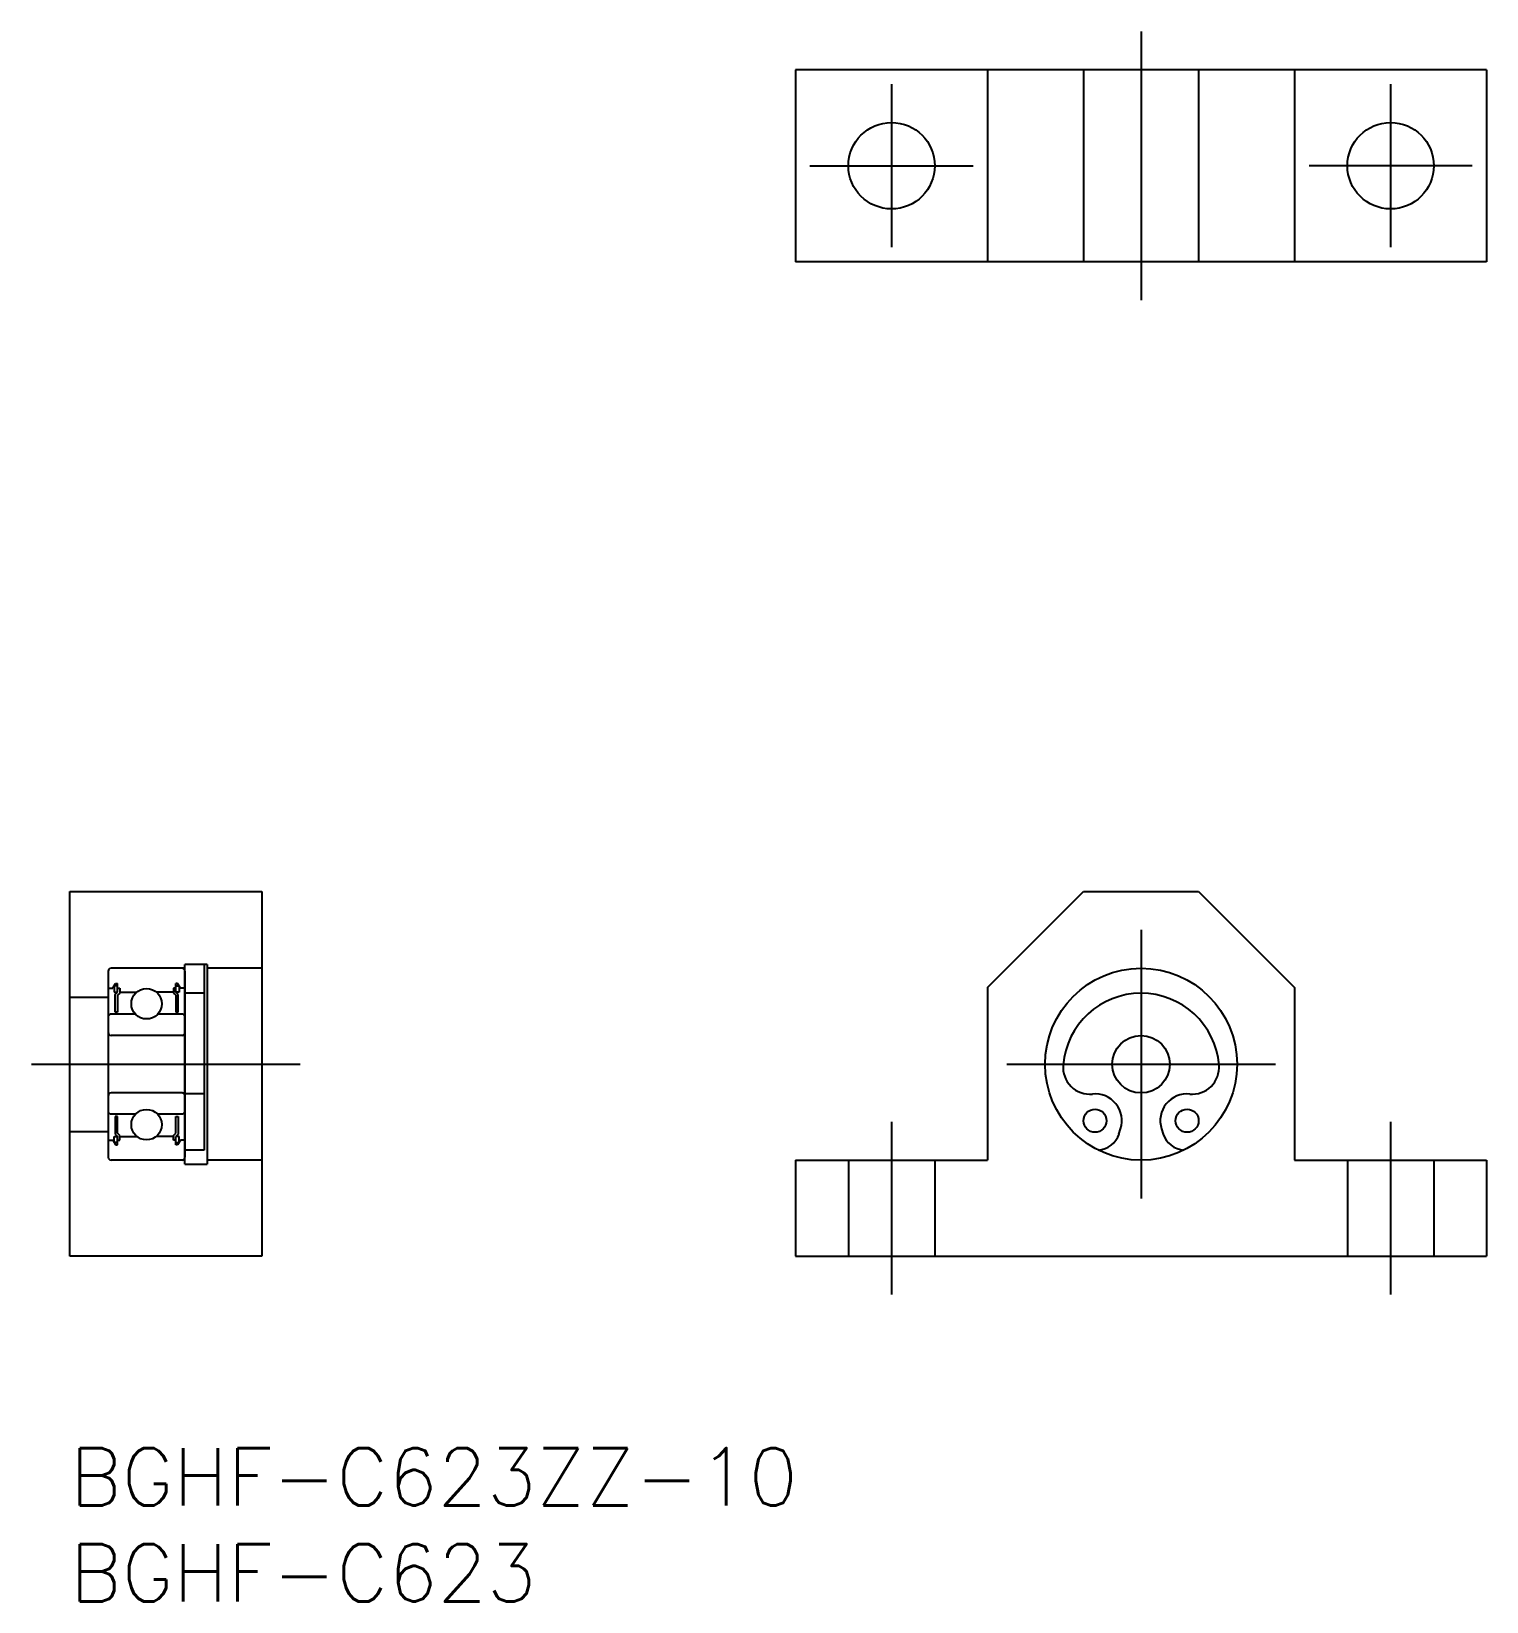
# Model space of a CAD drawing. Extents: x -2 to 73.8, y -8 to 73.8.
import ezdxf

# ---------------------------------------------------------------- set-up
doc = ezdxf.new("R2010")
doc.units = 0
doc.header["$LTSCALE"] = 0.5
doc.linetypes.add('CENTER', pattern=[50.8, 31.75, -6.35, 6.35, -6.35])
doc.linetypes.add('DASHED', pattern=[19.05, 12.7, -6.35])
for name, color, linetype in [('MSM_CENTER', 1, 'CENTER'), ('MSM_CONTINUOUS', 7, 'CONTINUOUS'), ('MSM_DASHED', 4, 'DASHED'), ('MSM_PART_NUMBER', 7, 'CONTINUOUS')]:
    doc.layers.add(name, color=color, linetype=linetype)
doc.styles.get("Standard").update_dxf_attribs({"font": 'txt.shx', "height": 1, "bigfont": 'bigfont.shx'})

msp = doc.modelspace()

# ---------------------------------------------------------------- linework, layer by layer
at = {"layer": 'MSM_CENTER'}
for p, q in [((55.809, 73.813), (55.809, 59.813)), ((42.809, 71.063), (42.809, 62.563)), ((68.809, 71.063), (68.809, 62.563)), ((38.559, 66.813), (47.059, 66.813)), ((73.059, 66.813), (64.559, 66.813)), ((55.809, 27), (55.809, 13)), ((-2, 20), (12, 20)), ((48.809, 20), (62.809, 20)), ((42.809, 17), (42.809, 8)), ((68.809, 17), (68.809, 8))]:
    msp.add_line(p, q, dxfattribs=at)
at = {"layer": 'MSM_CONTINUOUS'}
for p, q in [((73.809, 71.813), (37.809, 71.813)), ((37.809, 71.813), (37.809, 61.813)), ((47.809, 71.813), (47.809, 61.813)), ((52.809, 71.813), (52.809, 61.813)), ((58.809, 71.813), (58.809, 61.813)), ((63.809, 71.813), (63.809, 61.813)), ((73.809, 71.813), (73.809, 61.813)), ((73.809, 61.813), (37.809, 61.813)), ((0, 10), (0, 29)), ((0, 29), (10, 29)), ((10, 29), (10, 10)), ((47.809, 24), (52.809, 29)), ((52.809, 29), (58.809, 29)), ((58.809, 29), (63.809, 24)), ((2, 24.85), (2, 15.15)), ((6, 25), (2.15, 25)), ((6, 14.8), (6, 25.2)), ((7.15, 25.2), (6, 25.2)), ((6, 24.85), (6, 15.15)), ((7, 25.2, -0.5), (7, 15.524, -0.5)), ((7.15, 25.2, -0.5), (7.15, 14.8, -0.5)), ((10, 25), (7.15, 25)), ((2, 23.99), (2.03, 23.96)), ((2.03, 23.96), (2.241, 23.96)), ((2.241, 23.96), (2.381, 24.201)), ((2.483, 24.081), (2.311, 24.081)), ((2.311, 24.081), (2.311, 23.76)), ((2.311, 23.76), (2.483, 23.76)), ((2.362, 23.639), (2.483, 23.76)), ((2.381, 24.201), (2.483, 24.201)), ((2.483, 23.76), (2.483, 24.201)), ((2.483, 23.96), (2.603, 23.96)), ((2.603, 23.96), (2.603, 23.71)), ((2.603, 23.79), (2.633, 23.76)), ((2.633, 23.76), (3.492, 23.76)), ((5.367, 23.76), (4.508, 23.76)), ((5.397, 23.79), (5.367, 23.76)), ((5.518, 23.96), (5.397, 23.96)), ((5.397, 23.96), (5.397, 23.71)), ((5.619, 24.201), (5.518, 24.201)), ((5.518, 23.76), (5.518, 24.201)), ((5.518, 24.081), (5.689, 24.081)), ((5.689, 23.76), (5.518, 23.76)), ((5.638, 23.639), (5.518, 23.76)), ((5.759, 23.96), (5.619, 24.201)), ((5.689, 24.081), (5.689, 23.76)), ((5.97, 23.96), (5.759, 23.96)), ((6, 23.99), (5.97, 23.96)), ((47.809, 24), (47.809, 15)), ((63.809, 24), (63.809, 15)), ((0, 23.5), (2, 23.5)), ((2.362, 22.716), (2.362, 23.639)), ((2.603, 23.71), (2.483, 23.589)), ((2.483, 23.589), (2.483, 22.716)), ((5.397, 23.71), (5.518, 23.589)), ((5.518, 23.589), (5.518, 22.716)), ((5.638, 22.716), (5.638, 23.639)), ((7, 23.7), (6, 23.7)), ((2.1, 22.6), (2, 22.5)), ((3.428, 22.6), (2.1, 22.6)), ((2.483, 22.716), (2.362, 22.716)), ((5.9, 22.6), (4.572, 22.6)), ((5.518, 22.716), (5.638, 22.716)), ((6, 22.5), (5.9, 22.6)), ((5.85, 21.5), (2.15, 21.5)), ((5.85, 18.5), (2.15, 18.5)), ((7, 18.454), (6, 18.454)), ((2.1, 17.4), (2, 17.5)), ((3.428, 17.4), (2.1, 17.4)), ((2.483, 17.284), (2.362, 17.284)), ((2.362, 17.284), (2.362, 16.361)), ((2.483, 16.411), (2.483, 17.284)), ((5.9, 17.4), (4.572, 17.4)), ((5.518, 17.284), (5.638, 17.284)), ((5.518, 16.411), (5.518, 17.284)), ((5.638, 17.284), (5.638, 16.361)), ((6, 17.5), (5.9, 17.4)), ((0, 16.5), (2, 16.5)), ((2.603, 16.29), (2.483, 16.411)), ((5.397, 16.29), (5.518, 16.411)), ((10, 17), (10, 17)), ((54.659, 16.362), (54.744, 16.632)), ((56.874, 16.632), (56.96, 16.362)), ((2, 16.01), (2.03, 16.04)), ((2.03, 16.04), (2.241, 16.04)), ((2.241, 16.04), (2.381, 15.799)), ((2.311, 16.24), (2.483, 16.24)), ((2.311, 15.919), (2.311, 16.24)), ((2.483, 15.919), (2.311, 15.919)), ((2.362, 16.361), (2.483, 16.24)), ((2.381, 15.799), (2.483, 15.799)), ((2.483, 15.799), (2.483, 16.24)), ((2.483, 16.04), (2.603, 16.04)), ((2.603, 16.04), (2.603, 16.29)), ((2.603, 16.21), (2.633, 16.24)), ((2.633, 16.24), (3.492, 16.24)), ((5.367, 16.24), (4.508, 16.24)), ((5.397, 16.21), (5.367, 16.24)), ((5.397, 16.04), (5.397, 16.29)), ((5.518, 16.04), (5.397, 16.04)), ((5.638, 16.361), (5.518, 16.24)), ((5.689, 16.24), (5.518, 16.24)), ((5.518, 15.799), (5.518, 16.24)), ((5.518, 15.919), (5.689, 15.919)), ((5.619, 15.799), (5.518, 15.799)), ((5.759, 16.04), (5.619, 15.799)), ((5.689, 15.919), (5.689, 16.24)), ((5.97, 16.04), (5.759, 16.04)), ((6, 16.01), (5.97, 16.04)), ((6, 15), (2.15, 15)), ((7, 15.524), (6, 15.524)), ((6, 14.8), (7.15, 14.8)), ((10, 15), (7.15, 15)), ((37.809, 15), (47.809, 15)), ((37.809, 15), (37.809, 10)), ((63.809, 15), (73.809, 15)), ((73.809, 15), (73.809, 10)), ((10, 10), (0, 10)), ((37.809, 10), (73.809, 10))]:
    msp.add_line(p, q, dxfattribs=at)
for centre, radius in [((42.809, 66.813), 2.25), ((68.809, 66.813), 2.25), ((55.809, 20), 5), ((4, 23.15), 0.794), ((55.809, 20), 1.5), ((4, 16.85), 0.794), ((53.409, 17.054), 0.6), ((58.209, 17.054), 0.6)]:
    msp.add_circle(centre, radius, dxfattribs=at)
for centre, radius, start, end in [((2.15, 24.85), 0.15, 90, 179.99998), ((5.85, 24.85), 0.15, 359.99999, 90), ((55.809, 19.625), 4.075, 4.6343, 175.3657), ((2.15, 21.65), 0.15, 179.99998, 270), ((5.85, 21.65), 0.15, 270, 359.99999), ((53.143, 19.841), 1.4, 175.3657, 275.45655), ((58.475, 19.841), 1.4, 264.54345, 4.6343), ((2.15, 18.35), 0.15, 90, 179.99999), ((5.85, 18.35), 0.15, 360, 90), ((53.409, 17.054), 1.4, 342.45156, 95.45656), ((58.209, 17.054), 1.4, 84.54345, 197.54844), ((53.515, 16.724), 1.2, 273.04147, 342.45156), ((58.104, 16.724), 1.2, 197.54844, 266.95853), ((2.15, 15.15), 0.15, 179.99999, 270), ((5.85, 15.15), 0.15, 270, 360)]:
    msp.add_arc(centre, radius, start, end, dxfattribs=at)
at = {"layer": 'MSM_DASHED'}
for p, q in [((40.559, 15), (40.559, 10)), ((45.059, 15), (45.059, 10)), ((66.559, 15), (66.559, 10)), ((71.059, 15), (71.059, 10))]:
    msp.add_line(p, q, dxfattribs=at)

# ---------------------------------------------------------------- texts
at = {"layer": 'MSM_PART_NUMBER'}
for s, p in [('BGHF-C623ZZ-10', (0, -3)), ('BGHF-C623', (0, -8))]:
    msp.add_text(s, height=3, dxfattribs=at).set_placement(p)

doc.saveas('drawing.dxf')
